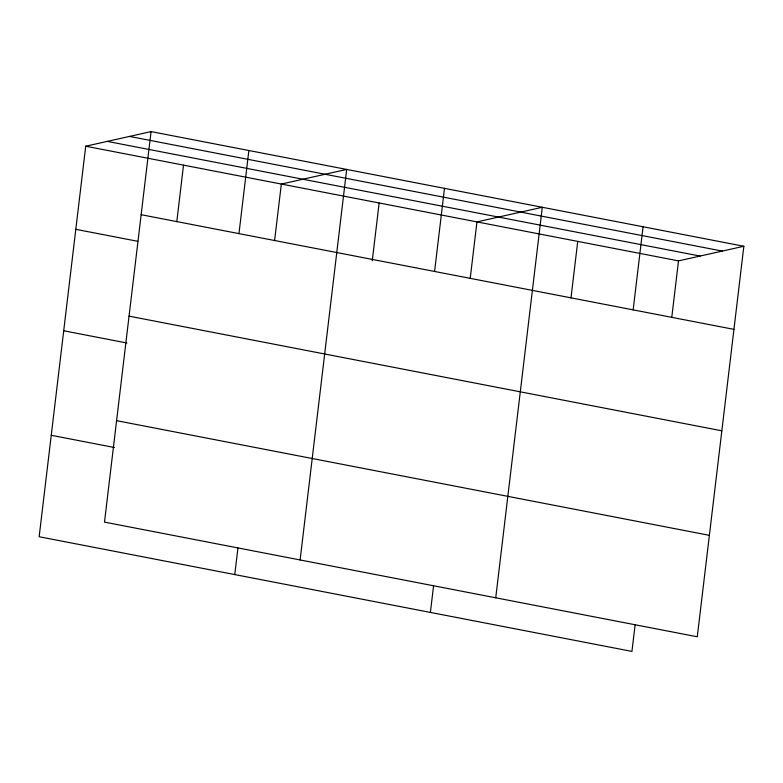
<?xml version="1.0" encoding="UTF-8"?>
<svg xmlns="http://www.w3.org/2000/svg" width="783" height="783" viewBox="0 0 783 783"><rect width="100%" height="100%" fill="white"/><g stroke="black" fill="none" stroke-linecap="round" stroke-linejoin="round"><path stroke-width="1.17" d="M151.06 131.593L104.491 522.114L697.281 636.785L743.85 246.263L151.06 131.593L85.719 146.215L39.15 536.737L631.94 651.407L635.111 624.844M176.782 221.746L183.525 165.135M238.962 233.618L248.867 150.512M234.773 574.585L237.934 548.012M274.588 240.665L281.342 184.054L346.683 169.431L300.114 559.953M372.258 260.788L379.148 202.973M434.585 271.456L444.49 188.351M430.396 612.423L433.557 585.85M470.211 278.503L476.955 221.892L542.306 207.27L495.737 597.801M570.983 298L577.737 241.389M633.163 309.872L643.078 226.767M671.755 317.497L678.509 260.886L743.85 246.263M129.498 136.418L722.288 251.089M107.281 141.39L700.071 256.061M85.719 146.215L678.509 260.886M141.155 214.699L733.935 329.369M75.804 229.321L137.837 241.321M129.058 316.146L721.848 430.816M63.707 330.769L126.924 343.003M116.589 420.667L709.378 535.337M51.247 435.289L114.465 447.524"/></g></svg>
